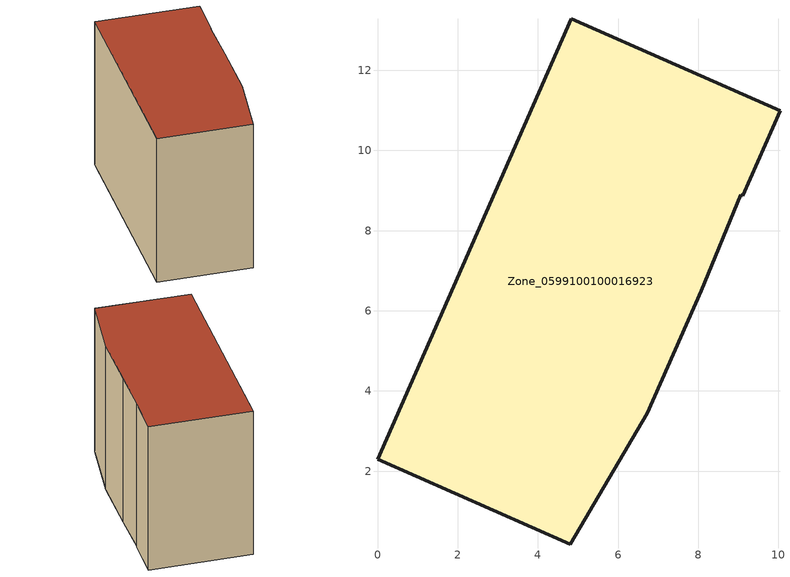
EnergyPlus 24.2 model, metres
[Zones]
Zone_0599100100016923
 floor ground (C_G): 8.07,6.49 6.73,3.44 4.8,0.18 0,2.29 4.83,13.28 10.04,10.99 9.11,8.87 9.06,8.89 z0
 wall outside (C_F): 9.11,8.87 10.04,10.99 4.83,13.28 0,2.29 4.8,0.18 6.73,3.44 8.07,6.49 9.06,8.89 9.11,8.87 z0:8.85
 roof outside (C_R): 4.8,0.18 6.73,3.44 8.07,6.49 9.06,8.89 9.11,8.87 10.04,10.99 4.83,13.28 0,2.29 z8.85
[BUILDING]
Pand.0599100100016923: North Axis=0; Terrain=City; Loads Convergence Tolerance Value=0.04; Temperature Convergence Tolerance Value=0.4; Solar Distribution=FullExterior; Maximum Number of Warmup Days=25; Minimum Number of Warmup Days=1
[Site:Location]
Rotterdam.The.Hague.AP_ZH_NLD Design_Conditions: Latitude=51.96; Longitude=4.45; Time Zone=1; Elevation=-4.5
[SITE:GROUNDTEMPERATURE:BUILDINGSURFACE]
18, 18, 18, 18, 18, 18, 18, 18, 18, 18, 18, 18
[MATERIAL] Thermal Absorptance=0.9; Solar Absorptance=0.7; Visible Absorptance=0.7
Name | Roughness | Thickness | Conductivity | Density | Specific Heat
G.TC.2015-2018 | MediumSmooth | 0.15 | 0.0428571 | 540 | 1210
F.TC.2015-2018 | Rough | 0.3 | 0.0666667 | 1920 | 840
R.TC.2015-2018 | MediumRough | 0.2 | 0.0333333 | 1500 | 1000
[CONSTRUCTION]
C_G: G.TC.2015-2018
C_F: F.TC.2015-2018
C_R: R.TC.2015-2018
[ZONE]
Zone_0599100100016923: Type=1; Multiplier=1; Ceiling Height=Autocalculate; Volume=Autocalculate; Floor Area=autocalculate; Part of Total Floor Area=Yes
[ZONEINFILTRATION:DESIGNFLOWRATE]
Infil_Zone_0599100100016923: Zone or ZoneList or Space or SpaceList=Zone_0599100100016923; Schedule=AlwaysOn; Design Flow Rate Calculation Method=Flow/Area; Flow Rate per Floor Area=0.0015; Constant Term Coefficient=1; Temperature Term Coefficient=0; Velocity Term Coefficient=0; Velocity Squared Term Coefficient=0
[HVACTEMPLATE:ZONE:IDEALLOADSAIRSYSTEM]
Zone_0599100100016923: Maximum Heating Supply Air Temperature=50; Minimum Cooling Supply Air Temperature=13; Maximum Heating Supply Air Humidity Ratio=0.0156; Minimum Cooling Supply Air Humidity Ratio=0.0077; Heating Limit=NoLimit; Cooling Limit=NoLimit; Dehumidification Control Type=ConstantSensibleHeatRatio; Cooling Sensible Heat Ratio=0.7; Dehumidification Setpoint=60; Humidification Control Type=None; Humidification Setpoint=30; Outdoor Air Method=None; Outdoor Air Flow Rate per Person=0.00944; Outdoor Air Flow Rate per Zone Floor Area=0; Outdoor Air Flow Rate per Zone=0; Demand Controlled Ventilation Type=None; Outdoor Air Economizer Type=NoEconomizer; Heat Recovery Type=None; Sensible Heat Recovery Effectiveness=0.7; Latent Heat Recovery Effectiveness=0.65
[ZONECONTROL:THERMOSTAT]
ThermostatControl_Zone_0599100100016923: Zone or ZoneList=Zone_0599100100016923; Control Type Schedule=DualSetpointControlType; Control 1=Thermostat_Zone_0599100100016923; Temperature Difference Between Cutout And Setpoint=0
[THERMOSTATSETPOINT:DUALSETPOINT]
Thermostat_Zone_0599100100016923: Heating Setpoint Temperature Schedule=HeatingSetpoint_Zone_0599100100016923; Cooling Setpoint Temperature Schedule=CoolingSetpoint_Zone_0599100100016923
[SCHEDULE:COMPACT]
HeatingSetpoint_Zone_0599100100016923: Through: 12/31, For: AllDays, Until: 24:00, 21
CoolingSetpoint_Zone_0599100100016923: Through: 12/31, For: AllDays, Until: 24:00, 24
DualSetpointControlType: Through: 12/31, For: AllDays, Until: 24:00, 4
AlwaysOn: Through: 12/31, For: AllDays, Until: 24:00, 1
